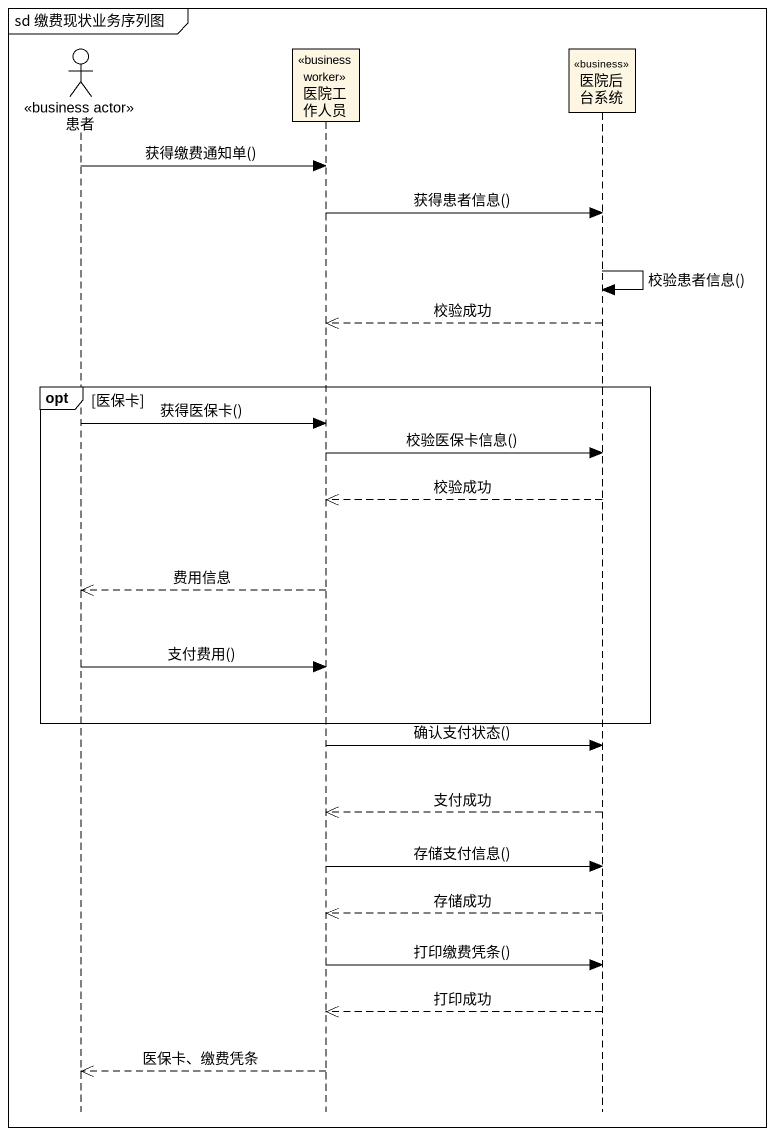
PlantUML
@startuml
mainframe sd 缴费现状业务序列图
hide footbox
actor 患者 <<business actor>>
participant 医院工作人员 <<business worker>>
participant 医院后台系统 <<business>>

患者 -> 医院工作人员 : 获得缴费通知单()
医院工作人员 -> 医院后台系统 : 获得患者信息()
医院后台系统 -> 医院后台系统 : 校验患者信息()
医院后台系统 -->> 医院工作人员 : 校验成功
opt 医保卡
  患者 -> 医院工作人员 : 获得医保卡()
  医院工作人员 -> 医院后台系统 : 校验医保卡信息()
  医院后台系统 -->> 医院工作人员 : 校验成功
  医院工作人员 -->> 患者 : 费用信息
  患者 -> 医院工作人员 : 支付费用()
end
医院工作人员 -> 医院后台系统 : 确认支付状态()
医院后台系统 -->> 医院工作人员 : 支付成功
医院工作人员 -> 医院后台系统 : 存储支付信息()
医院后台系统 -->> 医院工作人员 : 存储成功
医院工作人员 -> 医院后台系统 : 打印缴费凭条()
医院后台系统 -->> 医院工作人员 : 打印成功
医院工作人员 -->> 患者 : 医保卡、缴费凭条
@enduml
